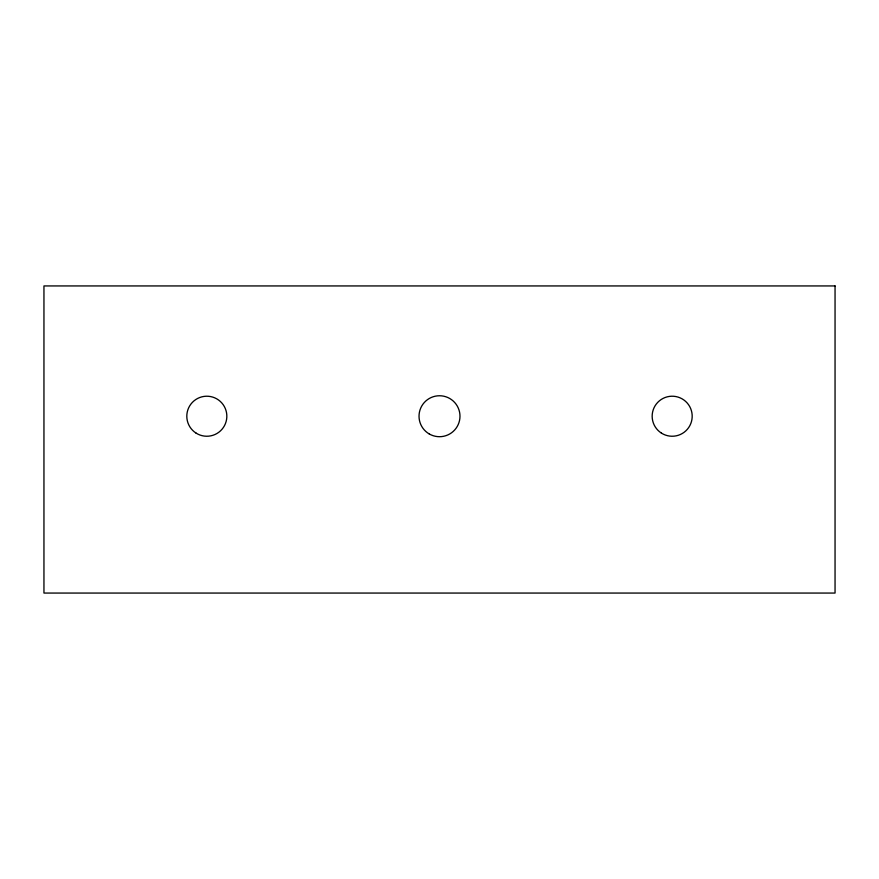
<?xml version="1.0" encoding="UTF-8"?>
<svg xmlns="http://www.w3.org/2000/svg" width="879" height="879" viewBox="0 0 879 879"><rect width="100%" height="100%" fill="white"/><g stroke="black" fill="none" stroke-linecap="round" stroke-linejoin="round"><path stroke-width="1.32" d="M835.05 285.939L43.95 285.939L43.95 593.061L835.05 593.061L835.05 285.939M196.017 433.072A20.008 20.008 0 0 0 226.815 417.162A20.008 20.008 0 0 0 197.632 398.451A20.008 20.008 0 0 0 196.017 433.072M661.371 433.072A20.008 20.008 0 0 0 692.169 417.162A20.008 20.008 0 0 0 662.986 398.451A20.008 20.008 0 0 0 661.371 433.072M429.26 433.962A20.481 20.481 0 0 0 459.981 416.228A20.481 20.481 0 0 0 429.26 398.495A20.481 20.481 0 0 0 429.26 433.962"/></g></svg>
